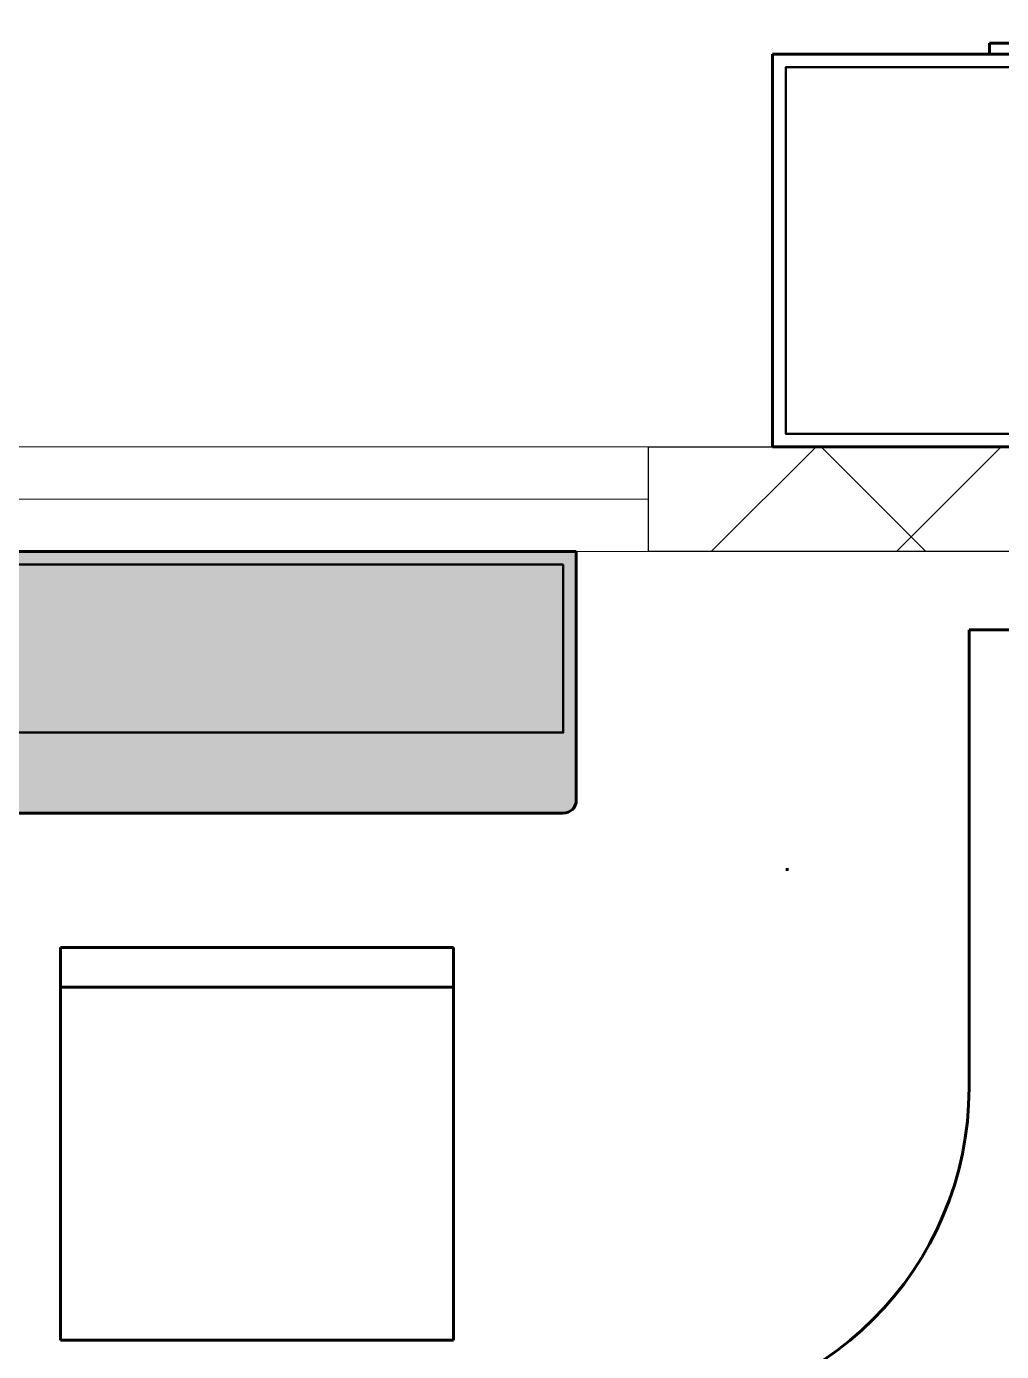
# Model space of a CAD drawing. Header units: millimetres. Extents: x 0 to 1680, y 0 to 594.
# Drawn here: x 503.02 to 517.91, y 515.35 to 535.6 of the extents above; entities that cross this region are included whole.
import ezdxf

# ---------------------------------------------------------------- set-up
doc = ezdxf.new("R2010")
doc.units = ezdxf.units.MM
for name, pattern in [('K5LT32792', [0]), ('K5LT32795', [0]), ('K5LT32796', [0]), ('K5LT_BASIC', [0]), ('K5LT_THIN_INCLUDED_TO_HATCHING', [0])]:
    doc.linetypes.add(name, pattern=pattern)
doc.layers.add('Системный слой', color=7, linetype='Continuous')

# ---------------------------------------------------------------- blocks, each defined once
blk = doc.blocks.new('U193')
at = {"layer": 'Системный слой', "color": 7, "linetype": 'K5LT32795', "lineweight": 13}
for p, q in [((513.481, 527.577), (515.081, 529.177)), ((516.76, 527.577), (515.16, 529.177)), ((516.31, 527.577), (517.91, 529.177))]:
    blk.add_line(p, q, dxfattribs=at)
blk = doc.blocks.new('U192')
at = {"layer": 'Системный слой', "color": 150, "linetype": 'K5LT_BASIC', "lineweight": 25, "true_color": 0x0080ff}
for p, q in [((512.518, 529.177), (534.318, 529.177)), ((530.418, 527.577), (512.518, 527.577))]:
    blk.add_line(p, q, dxfattribs=at)
at = {"layer": 'Системный слой'}
blk.add_blockref('U193', (0, 0), dxfattribs=at)
blk = doc.blocks.new('U236')
at = {"layer": 'Системный слой', "color": 5, "linetype": 'K5LT32792', "lineweight": 60, "true_color": 0x0000ff}
for p, q in [((529.418, 526.377), (517.418, 526.377)), ((517.418, 526.377), (517.418, 519.377))]:
    blk.add_line(p, q, dxfattribs=at)
blk.add_arc((512.418, 519.377), 5, 270, 0, dxfattribs=at)
blk = doc.blocks.new('U238')
at = {"layer": 'Системный слой', "color": 5, "linetype": 'K5LT32792', "lineweight": 60, "true_color": 0x0000ff}
for p, q in [((509.541, 521.523), (503.541, 521.523)), ((503.541, 521.523), (503.541, 515.523)), ((509.541, 515.523), (509.541, 521.523)), ((503.541, 515.523), (509.541, 515.523))]:
    blk.add_line(p, q, dxfattribs=at)
blk = doc.blocks.new('U237')
at = {"layer": 'Системный слой', "color": 5, "linetype": 'K5LT32792', "lineweight": 60, "true_color": 0x0000ff}
blk.add_line((503.541, 520.918), (509.541, 520.918), dxfattribs=at)
at = {"layer": 'Системный слой'}
blk.add_blockref('U238', (0, 0), dxfattribs=at)
blk = doc.blocks.new('U246')
at = {"layer": 'Системный слой', "color": 5, "linetype": 'K5LT32792', "lineweight": 60, "true_color": 0x0000ff}
for p, q in [((491.418, 523.777), (491.418, 527.577)), ((491.418, 527.577), (511.418, 527.577)), ((511.418, 527.577), (511.418, 523.777)), ((511.218, 523.577), (491.618, 523.577))]:
    blk.add_line(p, q, dxfattribs=at)
for centre, start, end in [((491.618, 523.777), 180, 270), ((511.218, 523.777), 270, 0)]:
    blk.add_arc(centre, 0.2, start, end, dxfattribs=at)
blk = doc.blocks.new('U245')
at = {"layer": 'Системный слой', "true_color": 0xffffff}
h = blk.add_hatch(color=7, dxfattribs=at)
h.paths.add_polyline_path([(491.618, 524.809), (511.218, 524.809), (511.218, 527.377), (491.618, 527.377)])
h.paths.add_polyline_path([(491.618, 523.577), (511.218, 523.577), (511.296, 523.593), (511.362, 523.638), (511.405, 523.705), (511.418, 523.777), (511.418, 527.577), (491.418, 527.577), (491.418, 523.777), (491.434, 523.699), (491.479, 523.634), (491.546, 523.591)])
h.paths.add_polyline_path([(511.218, 524.809), (491.618, 524.809), (491.618, 527.377), (511.218, 527.377)])
at = {"layer": 'Системный слой', "color": 5, "linetype": 'K5LT32796', "lineweight": 50, "true_color": 0x0000ff}
blk.add_lwpolyline([(511.218, 527.377), (511.218, 524.809), (491.618, 524.809), (491.618, 527.377)], close=True, dxfattribs=at)
at = {"layer": 'Системный слой'}
blk.add_blockref('U246', (0, 0), dxfattribs=at)
blk = doc.blocks.new('U1062')
at = {"layer": 'Системный слой', "color": 5, "linetype": 'K5LT32792', "lineweight": 60, "true_color": 0x0000ff}
for p, q in [((514.418, 529.177), (514.418, 535.177)), ((514.418, 535.177), (524.418, 535.177)), ((524.418, 535.177), (524.418, 529.177)), ((524.418, 529.177), (514.418, 529.177))]:
    blk.add_line(p, q, dxfattribs=at)
blk = doc.blocks.new('U1063')
at = {"layer": 'Системный слой', "color": 5, "linetype": 'K5LT32792', "lineweight": 60, "true_color": 0x0000ff}
for p, q in [((523.648, 535.347), (517.732, 535.347)), ((517.732, 535.347), (517.732, 535.177)), ((523.648, 535.177), (523.648, 535.347)), ((517.732, 535.177), (523.648, 535.177))]:
    blk.add_line(p, q, dxfattribs=at)
blk = doc.blocks.new('U1061')
at = {"layer": 'Системный слой', "color": 5, "linetype": 'K5LT32796', "lineweight": 50, "true_color": 0x0000ff}
blk.add_lwpolyline([(524.218, 534.977), (524.218, 529.377), (514.618, 529.377), (514.618, 534.977)], close=True, dxfattribs=at)
at = {"layer": 'Системный слой'}
for name in ['U1063', 'U1062']:
    blk.add_blockref(name, (0, 0), dxfattribs=at)
blk = doc.blocks.new('U1254')
at = {"layer": 'Системный слой', "color": 5, "linetype": 'K5LT32792', "lineweight": 60, "true_color": 0x0000ff}
blk.add_line((514.638, 522.697), (514.638, 522.737), dxfattribs=at)
blk = doc.blocks.new('U1253')
at = {"layer": 'Системный слой'}
blk.add_blockref('U1254', (0, 0), dxfattribs=at)
blk = doc.blocks.new('U1673')
at = {"layer": 'Системный слой', "color": 7, "linetype": 'K5LT_THIN_INCLUDED_TO_HATCHING', "lineweight": 13}
for p, q in [((491.518, 529.177), (512.518, 529.177)), ((491.518, 528.377), (512.518, 528.377)), ((512.518, 527.577), (491.518, 527.577))]:
    blk.add_line(p, q, dxfattribs=at)
at = {"layer": 'Системный слой', "color": 150, "linetype": 'K5LT_BASIC', "lineweight": 25, "true_color": 0x0080ff}
for p, q in [((491.518, 527.577), (491.518, 529.177)), ((512.518, 529.177), (512.518, 527.577))]:
    blk.add_line(p, q, dxfattribs=at)
blk = doc.blocks.new('U1687')
at = {"layer": 'Системный слой', "color": 7, "linetype": 'K5LT_THIN_INCLUDED_TO_HATCHING', "lineweight": 13}
for p, q in [((491.518, 529.177), (512.518, 529.177)), ((491.518, 528.377), (512.518, 528.377)), ((512.518, 527.577), (491.518, 527.577))]:
    blk.add_line(p, q, dxfattribs=at)
at = {"layer": 'Системный слой', "color": 150, "linetype": 'K5LT_BASIC', "lineweight": 25, "true_color": 0x0080ff}
for p, q in [((491.518, 527.577), (491.518, 529.177)), ((512.518, 529.177), (512.518, 527.577))]:
    blk.add_line(p, q, dxfattribs=at)

msp = doc.modelspace()

# ---------------------------------------------------------------- block references
at = {"layer": 'Системный слой'}
for name in ['U1253', 'U1061', 'U192', 'U1673', 'U1687', 'U245', 'U236', 'U237']:
    msp.add_blockref(name, (0, 0), dxfattribs=at)

doc.saveas('drawing.dxf')
